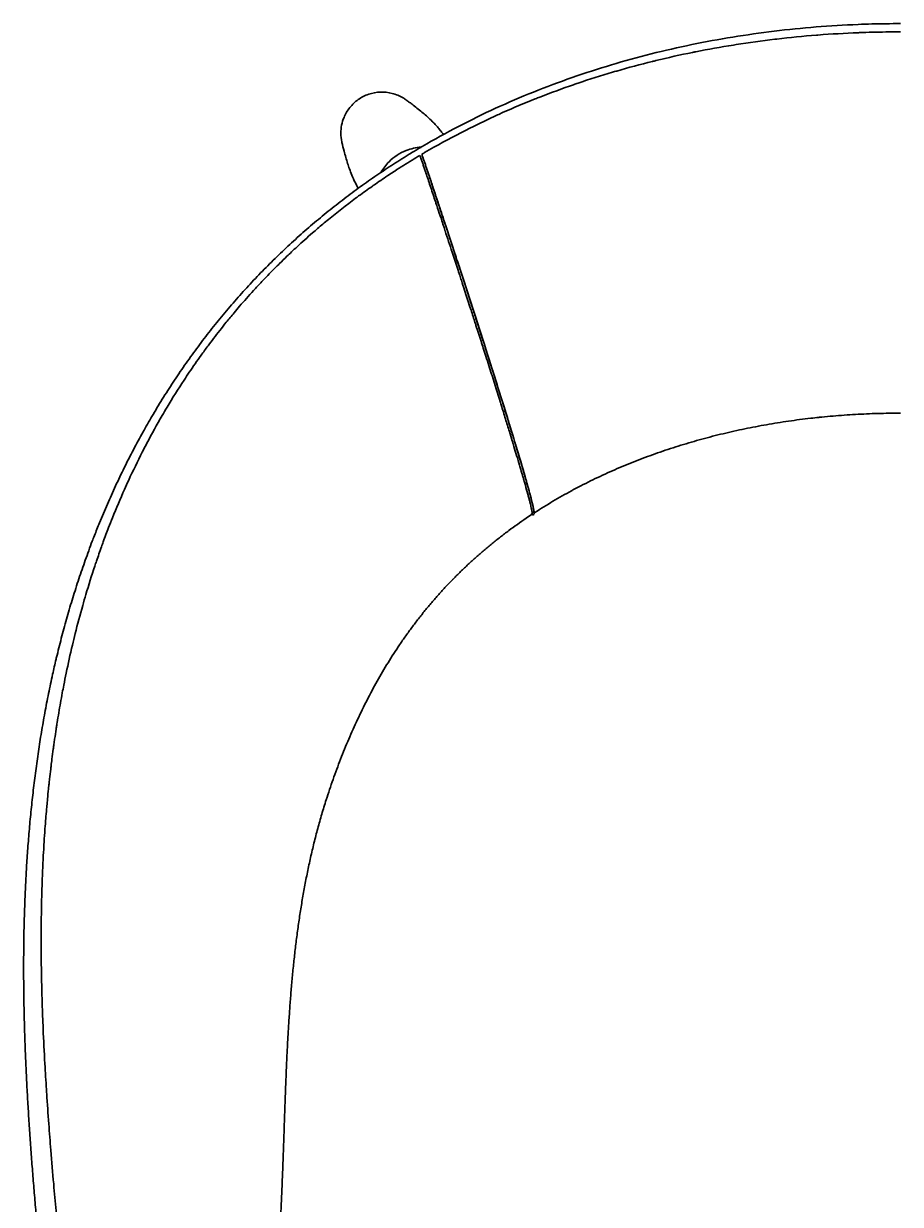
# Model space of a CAD drawing. Header units: millimetres. Extents: x -419 to 2485, y 567 to 1671.
# Drawn here: x -414 to -4, y 1119 to 1671 of the extents above; entities that cross this region are included whole.
import ezdxf

# ---------------------------------------------------------------- set-up
doc = ezdxf.new("R2010")
doc.units = ezdxf.units.MM
doc.header["$LTSCALE"] = 0.7

# ---------------------------------------------------------------- blocks, each defined once
blk = doc.blocks.new('ManOfParts_FrenchmanStreet_LoungeChair')
at = {"linetype": 'Continuous', "lineweight": 35}
for points, knots in [([(-224.97, 692.68), (-224.95, 692.69), (-224.92, 692.71), (-224.9, 692.72), (-224.44, 692.99), (-223.97, 693.27), (-223.51, 693.54), (-212.34, 700.09), (-200.88, 706.03), (-189.2, 711.39), (-183.35, 714.06), (-177.45, 716.6), (-171.49, 718.99), (-165.53, 721.38), (-159.52, 723.63), (-153.45, 725.75), (-147.38, 727.86), (-141.27, 729.84), (-135.1, 731.68), (-128.93, 733.53), (-122.71, 735.23), (-116.45, 736.81), (-110.19, 738.39), (-103.88, 739.83), (-97.54, 741.14), (-91.19, 742.45), (-84.8, 743.63), (-78.37, 744.68), (-71.95, 745.73), (-65.48, 746.65), (-58.99, 747.44), (-52.5, 748.22), (-45.98, 748.88), (-39.43, 749.4), (-32.89, 749.93), (-26.33, 750.32), (-19.75, 750.58), (-15.44, 750.76), (-11.12, 750.87), (-6.8, 750.93), (-4.53, 750.96), (-2.26, 750.98), (0, 750.98)], [0, 0, 0, 0, 1, 1, 1, 2, 2, 2, 3, 3, 3, 4, 4, 4, 5, 5, 5, 6, 6, 6, 7, 7, 7, 8, 8, 8, 9, 9, 9, 10, 10, 10, 11, 11, 11, 12, 12, 12, 13, 13, 13, 14, 14, 14, 14]), ([(0, 747.12), (-2.22, 747.12), (-4.44, 747.1), (-6.66, 747.07), (-6.7, 747.07), (-6.74, 747.07), (-6.77, 747.07), (-10.96, 747.01), (-15.14, 746.91), (-19.31, 746.75), (-19.43, 746.74), (-19.55, 746.74), (-19.67, 746.73), (-25.97, 746.49), (-32.25, 746.12), (-38.51, 745.64), (-38.77, 745.62), (-39.02, 745.6), (-39.28, 745.58), (-45.45, 745.1), (-51.6, 744.5), (-57.73, 743.78), (-58.07, 743.74), (-58.41, 743.7), (-58.75, 743.66), (-64.79, 742.94), (-70.8, 742.12), (-76.79, 741.17), (-77.21, 741.11), (-77.63, 741.04), (-78.05, 740.97), (-83.94, 740.03), (-89.81, 738.98), (-95.64, 737.81), (-96.13, 737.71), (-96.63, 737.62), (-97.12, 737.52), (-102.87, 736.35), (-108.58, 735.08), (-114.25, 733.7), (-114.82, 733.56), (-115.38, 733.42), (-115.94, 733.28), (-121.54, 731.9), (-127.09, 730.4), (-132.61, 728.81), (-133.24, 728.63), (-133.87, 728.44), (-134.49, 728.26), (-139.93, 726.66), (-145.33, 724.95), (-150.69, 723.14), (-151.38, 722.9), (-152.06, 722.67), (-152.75, 722.43), (-158.03, 720.62), (-163.28, 718.69), (-168.48, 716.66), (-169.21, 716.37), (-169.95, 716.08), (-170.69, 715.79), (-175.82, 713.75), (-180.9, 711.61), (-185.95, 709.35), (-186.73, 709), (-187.51, 708.65), (-188.29, 708.3), (-192.62, 706.33), (-196.92, 704.28), (-201.18, 702.15), (-206.86, 699.3), (-212.47, 696.31), (-218.02, 693.17), (-219.48, 692.34), (-220.93, 691.51), (-222.38, 690.66), (-222.83, 690.4), (-223.27, 690.14), (-223.71, 689.88)], [0, 0, 0, 0, 1, 1, 1, 2, 2, 2, 3, 3, 3, 4, 4, 4, 5, 5, 5, 6, 6, 6, 7, 7, 7, 8, 8, 8, 9, 9, 9, 10, 10, 10, 11, 11, 11, 12, 12, 12, 13, 13, 13, 14, 14, 14, 15, 15, 15, 16, 16, 16, 17, 17, 17, 18, 18, 18, 19, 19, 19, 20, 20, 20, 21, 21, 21, 22, 22, 22, 23, 23, 23, 24, 24, 24, 25, 25, 25, 26, 26, 26, 26]), ([(-261.54, 699.76), (-261.54, 702.28), (-261.04, 704.8), (-260.07, 707.13), (-259.39, 708.78), (-258.48, 710.33), (-257.37, 711.72), (-256.24, 713.15), (-254.9, 714.42), (-253.4, 715.48), (-251.91, 716.53), (-250.26, 717.37), (-248.53, 717.96), (-246.78, 718.55), (-244.95, 718.89), (-243.1, 718.97), (-241.25, 719.04), (-239.38, 718.84), (-237.58, 718.38), (-235.78, 717.92), (-234.06, 717.2), (-232.47, 716.26), (-232.01, 715.98), (-231.56, 715.68), (-231.12, 715.37)], [0, 0, 0, 0, 1, 1, 1, 2, 2, 2, 3, 3, 3, 4, 4, 4, 5, 5, 5, 6, 6, 6, 7, 7, 7, 8, 8, 8, 8]), ([(-231.12, 715.37), (-230.56, 714.97), (-230, 714.56), (-229.43, 714.14), (-228.96, 713.79), (-228.41, 713.38), (-227.77, 712.9), (-226.13, 711.65), (-224.58, 710.42), (-223.11, 709.17), (-221.82, 708.08), (-220.33, 706.76), (-218.84, 705.27), (-218.37, 704.8), (-217.91, 704.33), (-217.46, 703.85), (-217.03, 703.39), (-216.56, 702.88), (-216.09, 702.32), (-215.65, 701.82), (-215.19, 701.25), (-214.7, 700.62), (-214.36, 700.18), (-214, 699.69), (-213.62, 699.14)], [0, 0, 0, 0, 1, 1, 1, 2, 2, 2, 3, 3, 3, 4, 4, 4, 5, 5, 5, 6, 6, 6, 7, 7, 7, 7.778578, 7.778578, 7.778578, 7.778578]), ([(-261.03, 695.41), (-261.05, 695.49), (-261.07, 695.57), (-261.09, 695.65), (-261.39, 697), (-261.54, 698.38), (-261.54, 699.76)], [0, 0, 0, 0, 1, 1, 1, 2, 2, 2, 2]), ([(-398.95, 140.48), (-399.24, 143.47), (-399.53, 146.45), (-399.82, 149.44), (-400.1, 152.43), (-400.39, 155.42), (-400.67, 158.4), (-400.96, 161.39), (-401.25, 164.38), (-401.53, 167.37), (-401.81, 170.35), (-402.09, 173.34), (-402.37, 176.33), (-402.65, 179.31), (-402.92, 182.3), (-403.19, 185.29), (-403.46, 188.28), (-403.73, 191.27), (-403.99, 194.25), (-404.25, 197.24), (-404.51, 200.23), (-404.76, 203.22), (-405, 206.21), (-405.25, 209.2), (-405.49, 212.19), (-405.72, 215.18), (-405.95, 218.17), (-406.18, 221.16), (-406.4, 224.15), (-406.61, 227.14), (-406.82, 230.13), (-407.03, 233.12), (-407.23, 236.12), (-407.42, 239.11), (-407.61, 242.11), (-407.79, 245.1), (-407.96, 248.1), (-408.13, 251.09), (-408.29, 254.09), (-408.44, 257.09), (-408.59, 260.09), (-408.73, 263.09), (-408.86, 266.08), (-408.99, 269.08), (-409.1, 272.08), (-409.21, 275.08), (-409.31, 278.09), (-409.41, 281.09), (-409.49, 284.09), (-409.57, 287.1), (-409.63, 290.1), (-409.69, 293.11), (-409.74, 296.11), (-409.78, 299.12), (-409.8, 302.13), (-409.83, 305.13), (-409.84, 308.14), (-409.83, 311.15), (-409.83, 314.16), (-409.8, 317.17), (-409.77, 320.18), (-409.73, 323.19), (-409.68, 326.21), (-409.61, 329.22), (-409.53, 332.23), (-409.45, 335.25), (-409.34, 338.26), (-409.24, 341.28), (-409.11, 344.29), (-408.97, 347.3), (-408.84, 350.1), (-408.69, 352.82), (-408.54, 355.47), (-408.52, 355.8), (-408.5, 356.1), (-408.49, 356.36), (-408.3, 359.38), (-408.1, 362.4), (-407.88, 365.41), (-407.66, 368.43), (-407.42, 371.45), (-407.16, 374.47), (-406.89, 377.49), (-406.61, 380.51), (-406.3, 383.52), (-406, 386.54), (-405.67, 389.56), (-405.31, 392.58), (-404.96, 395.61), (-404.58, 398.63), (-404.19, 401.63), (-403.79, 404.66), (-403.36, 407.68), (-402.92, 410.69), (-402.47, 413.7), (-402, 416.72), (-401.5, 419.73), (-401, 422.75), (-400.48, 425.76), (-399.92, 428.77), (-399.37, 431.78), (-398.79, 434.78), (-398.18, 437.79), (-397.58, 440.79), (-396.94, 443.79), (-396.27, 446.79), (-395.77, 449.07), (-395.23, 451.41), (-394.66, 453.81), (-394.52, 454.41), (-394.36, 455.06), (-394.19, 455.77), (-393.46, 458.76), (-392.71, 461.75), (-391.93, 464.72), (-391.14, 467.71), (-390.32, 470.68), (-389.48, 473.65), (-388.63, 476.62), (-387.75, 479.58), (-386.84, 482.54), (-385.93, 485.5), (-384.99, 488.45), (-384.02, 491.39), (-383.04, 494.33), (-382.03, 497.27), (-380.99, 500.2), (-379.95, 503.13), (-378.88, 506.04), (-377.77, 508.95), (-377.44, 509.82), (-377.09, 510.72), (-376.73, 511.65), (-375.96, 513.63), (-375.16, 515.63), (-374.34, 517.65), (-373.16, 520.54), (-371.95, 523.42), (-370.7, 526.29), (-369.46, 529.15), (-368.17, 532.01), (-366.86, 534.85), (-365.54, 537.7), (-364.18, 540.53), (-362.79, 543.34), (-361.4, 546.16), (-359.98, 548.96), (-358.52, 551.75), (-357.06, 554.54), (-355.56, 557.31), (-354.02, 560.06), (-353.88, 560.32), (-353.72, 560.62), (-353.52, 560.96), (-352.15, 563.41), (-350.75, 565.85), (-349.31, 568.28), (-347.71, 571), (-346.06, 573.69), (-344.39, 576.38), (-342.71, 579.06), (-340.99, 581.72), (-339.24, 584.36), (-337.49, 587), (-335.7, 589.62), (-333.88, 592.21), (-332.06, 594.81), (-330.2, 597.38), (-328.31, 599.93), (-326.41, 602.47), (-324.48, 605), (-322.52, 607.49), (-320.58, 609.96), (-318.61, 612.4), (-316.61, 614.81), (-316.58, 614.85), (-316.56, 614.88), (-316.53, 614.91), (-314.5, 617.35), (-312.44, 619.77), (-310.34, 622.15), (-308.24, 624.54), (-306.11, 626.9), (-303.95, 629.23), (-301.79, 631.55), (-299.59, 633.85), (-297.37, 636.12), (-295.14, 638.38), (-292.89, 640.62), (-290.6, 642.82), (-288.32, 645.02), (-286.01, 647.19), (-283.67, 649.33), (-281.33, 651.46), (-278.96, 653.57), (-276.56, 655.63), (-274.17, 657.7), (-271.75, 659.74), (-269.3, 661.73), (-266.86, 663.73), (-264.39, 665.7), (-261.9, 667.62), (-259.4, 669.55), (-256.89, 671.44), (-254.35, 673.3), (-251.82, 675.16), (-249.26, 676.98), (-246.68, 678.76), (-244.1, 680.55), (-241.51, 682.29), (-238.89, 684.01), (-236.27, 685.72), (-233.64, 687.4), (-230.98, 689.04), (-229.89, 689.71), (-228.86, 690.35), (-224.97, 692.68)], [0, 0, 0, 0, 1, 1, 1, 2, 2, 2, 3, 3, 3, 4, 4, 4, 5, 5, 5, 6, 6, 6, 7, 7, 7, 8, 8, 8, 9, 9, 9, 10, 10, 10, 11, 11, 11, 12, 12, 12, 13, 13, 13, 14, 14, 14, 15, 15, 15, 16, 16, 16, 17, 17, 17, 18, 18, 18, 19, 19, 19, 20, 20, 20, 21, 21, 21, 22, 22, 22, 23, 23, 23, 24, 24, 24, 25, 25, 25, 26, 26, 26, 27, 27, 27, 28, 28, 28, 29, 29, 29, 30, 30, 30, 31, 31, 31, 32, 32, 32, 33, 33, 33, 34, 34, 34, 35, 35, 35, 36, 36, 36, 37, 37, 37, 38, 38, 38, 39, 39, 39, 40, 40, 40, 41, 41, 41, 42, 42, 42, 43, 43, 43, 44, 44, 44, 45, 45, 45, 46, 46, 46, 47, 47, 47, 48, 48, 48, 49, 49, 49, 50, 50, 50, 51, 51, 51, 52, 52, 52, 53, 53, 53, 54, 54, 54, 55, 55, 55, 56, 56, 56, 57, 57, 57, 58, 58, 58, 59, 59, 59, 60, 60, 60, 61, 61, 61, 62, 62, 62, 63, 63, 63, 64, 64, 64, 65, 65, 65, 66, 66, 66, 67, 67, 67, 68, 68, 68, 69, 69, 69, 70, 70, 70, 71, 71, 71, 72, 72, 72, 72]), ([(-253.38, 674.01), (-253.5, 674.21), (-253.61, 674.4), (-253.72, 674.59), (-254.12, 675.28), (-254.46, 675.93), (-254.76, 676.52), (-255.44, 677.87), (-255.99, 679.12), (-256.43, 680.19), (-257.23, 682.14), (-257.87, 684.02), (-258.39, 685.64), (-258.97, 687.47), (-259.52, 689.37), (-260.04, 691.37), (-260.4, 692.76), (-260.73, 694.11), (-261.03, 695.41)], [0.477429, 0.477429, 0.477429, 0.477429, 1, 1, 1, 2, 2, 2, 3, 3, 3, 4, 4, 4, 5, 5, 5, 6, 6, 6, 6]), ([(-242.78, 681.43), (-241.75, 683.23), (-240.47, 684.91), (-238.98, 686.41), (-236.7, 688.68), (-233.99, 690.47), (-231, 691.66), (-228.75, 692.55), (-226.39, 693.09), (-223.98, 693.26)], [0.28109, 0.28109, 0.28109, 0.28109, 1, 1, 1, 2, 2, 2, 2.815224, 2.815224, 2.815224, 2.815224]), ([(-224.59, 689.36), (-225.82, 688.63), (-227.04, 687.89), (-228.26, 687.14), (-230.98, 685.48), (-233.68, 683.78), (-236.36, 682.05), (-237.17, 681.52), (-237.98, 680.99), (-238.79, 680.46), (-241, 678.99), (-243.2, 677.51), (-245.38, 675.99), (-245.85, 675.66), (-246.33, 675.33), (-246.8, 675), (-248.96, 673.49), (-251.1, 671.95), (-253.22, 670.39), (-253.71, 670.03), (-254.2, 669.67), (-254.68, 669.31), (-258.97, 666.12), (-263.2, 662.82), (-267.35, 659.41), (-268.23, 658.69), (-269.11, 657.96), (-269.98, 657.23), (-271.59, 655.88), (-273.19, 654.52), (-274.77, 653.14), (-277.21, 651.02), (-279.62, 648.86), (-281.99, 646.67), (-282.87, 645.87), (-283.74, 645.06), (-284.6, 644.24), (-285.32, 643.57), (-286.02, 642.9), (-286.73, 642.22), (-287.9, 641.1), (-289.07, 639.96), (-290.22, 638.82), (-290.69, 638.36), (-291.16, 637.89), (-291.63, 637.42), (-293.46, 635.6), (-295.26, 633.76), (-297.04, 631.89), (-297.52, 631.39), (-297.99, 630.9), (-298.46, 630.4), (-299.79, 628.99), (-301.11, 627.57), (-302.41, 626.14), (-304.6, 623.74), (-306.75, 621.3), (-308.87, 618.84), (-309.75, 617.82), (-310.62, 616.79), (-311.49, 615.75), (-312.71, 614.3), (-313.91, 612.83), (-315.11, 611.36), (-317.14, 608.84), (-319.14, 606.3), (-321.1, 603.73), (-321.95, 602.62), (-322.79, 601.5), (-323.62, 600.38), (-324.71, 598.91), (-325.79, 597.43), (-326.86, 595.94), (-328.75, 593.31), (-330.6, 590.65), (-332.42, 587.97), (-333.22, 586.77), (-334.03, 585.57), (-334.82, 584.36), (-337.57, 580.17), (-340.23, 575.93), (-342.79, 571.63), (-343.56, 570.35), (-344.32, 569.06), (-345.06, 567.77), (-347.54, 563.5), (-349.93, 559.17), (-352.23, 554.8), (-352.94, 553.44), (-353.65, 552.07), (-354.35, 550.7), (-356.56, 546.35), (-358.68, 541.97), (-360.72, 537.55), (-361.38, 536.11), (-362.04, 534.66), (-362.68, 533.21), (-364.64, 528.82), (-366.5, 524.4), (-368.29, 519.96), (-368.9, 518.43), (-369.5, 516.91), (-370.09, 515.38), (-370.94, 513.17), (-371.77, 510.96), (-372.59, 508.74), (-372.88, 507.95), (-373.16, 507.15), (-373.45, 506.36), (-374.24, 504.16), (-375.01, 501.96), (-375.76, 499.75), (-376.04, 498.92), (-376.31, 498.1), (-376.59, 497.27), (-378.04, 492.91), (-379.41, 488.53), (-380.72, 484.13), (-381.23, 482.4), (-381.73, 480.67), (-382.22, 478.93), (-383.46, 474.57), (-384.62, 470.2), (-385.72, 465.82), (-386.17, 464.01), (-386.6, 462.21), (-387.03, 460.4), (-388.06, 456.06), (-389.03, 451.72), (-389.93, 447.36), (-390.32, 445.48), (-390.7, 443.61), (-391.06, 441.73), (-391.3, 440.52), (-391.53, 439.31), (-391.76, 438.09), (-392.34, 435), (-392.89, 431.91), (-393.41, 428.81), (-393.67, 427.27), (-393.92, 425.73), (-394.17, 424.18), (-394.24, 423.77), (-394.3, 423.36), (-394.36, 422.95), (-394.46, 422.36), (-394.55, 421.77), (-394.64, 421.18), (-394.88, 419.63), (-395.11, 418.07), (-395.33, 416.52), (-395.44, 415.75), (-395.55, 414.97), (-395.66, 414.2), (-395.69, 413.98), (-395.72, 413.75), (-395.76, 413.53), (-395.83, 412.97), (-395.91, 412.42), (-395.99, 411.86), (-396.2, 410.3), (-396.4, 408.74), (-396.6, 407.17), (-396.73, 406.14), (-396.86, 405.11), (-396.98, 404.08), (-397.05, 403.55), (-397.11, 403.01), (-397.18, 402.48), (-397.36, 400.93), (-397.54, 399.38), (-397.71, 397.82), (-397.8, 397.05), (-397.88, 396.28), (-397.96, 395.51), (-397.99, 395.24), (-398.02, 394.96), (-398.05, 394.68), (-398.1, 394.18), (-398.16, 393.68), (-398.21, 393.18), (-398.37, 391.63), (-398.52, 390.07), (-398.67, 388.52), (-398.77, 387.45), (-398.87, 386.37), (-398.96, 385.3), (-399.01, 384.81), (-399.05, 384.33), (-399.09, 383.85), (-399.23, 382.3), (-399.36, 380.75), (-399.48, 379.2), (-399.57, 378.1), (-399.65, 377), (-399.73, 375.9), (-399.88, 373.89), (-400.02, 371.88), (-400.16, 369.87), (-400.23, 368.75), (-400.3, 367.63), (-400.37, 366.5), (-400.49, 364.51), (-400.6, 362.52), (-400.7, 360.54), (-400.76, 359.38), (-400.81, 358.22), (-400.86, 357.06), (-400.9, 356.33), (-400.93, 355.59), (-400.96, 354.85), (-401.1, 351.71), (-401.21, 348.57), (-401.3, 345.43), (-401.37, 342.97), (-401.43, 340.51), (-401.48, 338.05), (-401.5, 337.06), (-401.52, 336.07), (-401.53, 335.08), (-401.54, 334.54), (-401.55, 334), (-401.56, 333.47), (-401.61, 329.32), (-401.64, 325.18), (-401.63, 321.03), (-401.62, 317.22), (-401.59, 313.4), (-401.54, 309.59), (-401.46, 304.02), (-401.33, 298.45), (-401.15, 292.88), (-401.03, 288.96), (-400.88, 285.05), (-400.71, 281.13), (-400.48, 275.67), (-400.21, 270.2), (-399.91, 264.74), (-399.68, 260.73), (-399.44, 256.71), (-399.18, 252.69), (-399.14, 252.03), (-399.1, 251.37), (-399.05, 250.71), (-398.74, 246.01), (-398.41, 241.32), (-398.06, 236.62), (-397.76, 232.51), (-397.44, 228.4), (-397.11, 224.28), (-396.68, 219.02), (-396.24, 213.76), (-395.78, 208.51), (-395.41, 204.3), (-395.03, 200.09), (-394.64, 195.89), (-394.17, 190.72), (-393.68, 185.56), (-393.19, 180.4), (-392.86, 176.9), (-392.52, 173.41), (-392.18, 169.91), (-392.1, 169.1), (-392.02, 168.3), (-391.95, 167.49), (-391.8, 165.96), (-391.65, 164.44), (-391.5, 162.92), (-391.42, 162.07), (-391.34, 161.23), (-391.25, 160.39), (-391.18, 159.65), (-391.11, 158.91), (-391.04, 158.17), (-390.88, 156.59), (-390.73, 155.01), (-390.57, 153.42), (-390.57, 153.38), (-390.57, 153.33), (-390.56, 153.28), (-390.17, 149.28), (-389.78, 145.27), (-389.39, 141.27), (-389.36, 140.98), (-389.33, 140.69), (-389.3, 140.41), (-389.28, 140.12), (-389.25, 139.83), (-389.22, 139.55), (-389.21, 139.4), (-389.19, 139.24), (-389.18, 139.09), (-389.18, 139.09), (-389.17, 139.08), (-389.17, 139.07)], [0, 0, 0, 0, 1, 1, 1, 2, 2, 2, 3, 3, 3, 4, 4, 4, 5, 5, 5, 6, 6, 6, 7, 7, 7, 8, 8, 8, 9, 9, 9, 10, 10, 10, 11, 11, 11, 12, 12, 12, 13, 13, 13, 14, 14, 14, 15, 15, 15, 16, 16, 16, 17, 17, 17, 18, 18, 18, 19, 19, 19, 20, 20, 20, 21, 21, 21, 22, 22, 22, 23, 23, 23, 24, 24, 24, 25, 25, 25, 26, 26, 26, 27, 27, 27, 28, 28, 28, 29, 29, 29, 30, 30, 30, 31, 31, 31, 32, 32, 32, 33, 33, 33, 34, 34, 34, 35, 35, 35, 36, 36, 36, 37, 37, 37, 38, 38, 38, 39, 39, 39, 40, 40, 40, 41, 41, 41, 42, 42, 42, 43, 43, 43, 44, 44, 44, 45, 45, 45, 46, 46, 46, 47, 47, 47, 48, 48, 48, 49, 49, 49, 50, 50, 50, 51, 51, 51, 52, 52, 52, 53, 53, 53, 54, 54, 54, 55, 55, 55, 56, 56, 56, 57, 57, 57, 58, 58, 58, 59, 59, 59, 60, 60, 60, 61, 61, 61, 62, 62, 62, 63, 63, 63, 64, 64, 64, 65, 65, 65, 66, 66, 66, 67, 67, 67, 68, 68, 68, 69, 69, 69, 70, 70, 70, 71, 71, 71, 72, 72, 72, 73, 73, 73, 74, 74, 74, 75, 75, 75, 76, 76, 76, 77, 77, 77, 78, 78, 78, 79, 79, 79, 80, 80, 80, 81, 81, 81, 82, 82, 82, 83, 83, 83, 84, 84, 84, 85, 85, 85, 86, 86, 86, 87, 87, 87, 88, 88, 88, 89, 89, 89, 90, 90, 90, 91, 91, 91, 92, 92, 92, 93, 93, 93, 94, 94, 94, 95, 95, 95, 96, 96, 96, 97, 97, 97, 98, 98, 98, 98]), ([(-224.36, 688.72), (-224.38, 688.78), (-224.4, 688.84), (-224.42, 688.89), (-224.48, 689.06), (-224.54, 689.22), (-224.6, 689.37)], [0, 0, 0, 0, 1, 1, 1, 2, 2, 2, 2]), ([(-224.36, 688.72), (-224.34, 688.66), (-224.32, 688.59), (-224.29, 688.52), (-224.19, 688.22), (-224.07, 687.91), (-223.96, 687.57), (-223.79, 687.08), (-223.61, 686.57), (-223.42, 686.02), (-223.23, 685.48), (-223.04, 684.92), (-222.85, 684.35), (-222.75, 684.07), (-222.66, 683.78), (-222.56, 683.49), (-222.46, 683.2), (-222.36, 682.91), (-222.26, 682.62)], [0, 0, 0, 0, 1, 1, 1, 2, 2, 2, 3, 3, 3, 4, 4, 4, 5, 5, 5, 6, 6, 6, 6]), ([(-223.47, 689.2), (-223.47, 689.21), (-223.48, 689.22), (-223.48, 689.23), (-223.56, 689.46), (-223.64, 689.67), (-223.71, 689.88)], [0, 0, 0, 0, 1, 1, 1, 2, 2, 2, 2]), ([(-223.47, 689.2), (-223.33, 688.8), (-223.17, 688.36), (-223.01, 687.89), (-222.83, 687.4), (-222.65, 686.87), (-222.47, 686.33), (-222.28, 685.79), (-222.09, 685.23), (-221.9, 684.66), (-221.8, 684.37), (-221.71, 684.09), (-221.61, 683.8), (-221.56, 683.65), (-221.51, 683.51), (-221.46, 683.36)], [0, 0, 0, 0, 1, 1, 1, 2, 2, 2, 3, 3, 3, 4, 4, 4, 5, 5, 5, 5]), ([(-221.36, 683.03), (-221.44, 683.28), (-221.53, 683.53), (-221.61, 683.78), (-221.71, 684.07), (-221.8, 684.36), (-221.9, 684.64), (-222.09, 685.21), (-222.28, 685.77), (-222.46, 686.31), (-222.65, 686.86), (-222.83, 687.38), (-223, 687.87), (-223.14, 688.26), (-223.27, 688.63), (-223.39, 688.97)], [0, 0, 0, 0, 1, 1, 1, 2, 2, 2, 3, 3, 3, 4, 4, 4, 5, 5, 5, 5]), ([(-172.17, 521.57), (-172.15, 521.58), (-172.14, 521.6), (-172.13, 521.62), (-172.11, 521.66), (-172.1, 521.73), (-172.1, 521.82), (-172.1, 521.87), (-172.1, 521.92), (-172.1, 521.98), (-172.1, 522.04), (-172.11, 522.11), (-172.12, 522.18), (-172.13, 522.33), (-172.15, 522.5), (-172.18, 522.7), (-172.22, 522.89), (-172.25, 523.1), (-172.3, 523.34), (-172.31, 523.41), (-172.33, 523.49), (-172.34, 523.57), (-172.35, 523.62), (-172.36, 523.67), (-172.37, 523.72), (-172.4, 523.86), (-172.43, 524.01), (-172.46, 524.16), (-172.52, 524.48), (-172.59, 524.81), (-172.67, 525.17), (-172.75, 525.53), (-172.84, 525.91), (-172.94, 526.32), (-172.96, 526.39), (-172.97, 526.45), (-172.99, 526.51), (-173.02, 526.66), (-173.06, 526.82), (-173.1, 526.98), (-173.16, 527.21), (-173.22, 527.45), (-173.28, 527.7), (-173.41, 528.2), (-173.54, 528.72), (-173.69, 529.28), (-173.83, 529.83), (-173.99, 530.41), (-174.15, 531.02), (-174.16, 531.03), (-174.16, 531.05), (-174.17, 531.06), (-174.51, 532.33), (-174.89, 533.71), (-175.31, 535.19), (-175.48, 535.79), (-175.65, 536.4), (-175.83, 537.04), (-175.84, 537.08), (-175.86, 537.13), (-175.87, 537.17), (-175.92, 537.34), (-175.97, 537.51), (-176.02, 537.68), (-176.16, 538.19), (-176.31, 538.71), (-176.46, 539.24), (-176.54, 539.5), (-176.61, 539.76), (-176.69, 540.03), (-177.01, 541.14), (-177.35, 542.28), (-177.7, 543.47), (-177.8, 543.81), (-177.9, 544.15), (-178, 544.49), (-178.43, 545.98), (-178.9, 547.52), (-179.38, 549.13), (-179.78, 550.47), (-180.19, 551.85), (-180.62, 553.27), (-180.74, 553.67), (-180.87, 554.08), (-180.99, 554.49), (-181.13, 554.96), (-181.28, 555.44), (-181.42, 555.92), (-181.85, 557.33), (-182.29, 558.78), (-182.75, 560.27), (-183.05, 561.26), (-183.36, 562.26), (-183.67, 563.28), (-183.97, 564.24), (-184.27, 565.22), (-184.58, 566.21), (-185.23, 568.32), (-185.9, 570.48), (-186.59, 572.7), (-186.7, 573.06), (-186.81, 573.42), (-186.93, 573.78), (-186.99, 573.98), (-187.05, 574.18), (-187.11, 574.38), (-188.32, 578.25), (-189.58, 582.27), (-190.89, 586.41), (-190.97, 586.65), (-191.04, 586.89), (-191.12, 587.12), (-191.53, 588.43), (-191.95, 589.76), (-192.38, 591.09), (-192.83, 592.53), (-193.29, 593.98), (-193.76, 595.45), (-194.16, 596.7), (-194.56, 597.95), (-194.96, 599.21), (-195.32, 600.32), (-195.67, 601.44), (-196.03, 602.56), (-196.81, 604.98), (-197.59, 607.43), (-198.39, 609.91), (-198.54, 610.38), (-198.69, 610.85), (-198.85, 611.33), (-198.91, 611.52), (-198.98, 611.72), (-199.04, 611.92), (-199.11, 612.14), (-199.18, 612.37), (-199.25, 612.59), (-199.9, 614.58), (-200.54, 616.58), (-201.2, 618.6), (-202.03, 621.17), (-202.87, 623.75), (-203.71, 626.36), (-204.21, 627.9), (-204.72, 629.44), (-205.22, 631), (-205.47, 631.76), (-205.72, 632.53), (-205.98, 633.3), (-206.33, 634.4), (-206.69, 635.5), (-207.05, 636.6), (-207.46, 637.85), (-207.87, 639.11), (-208.28, 640.36), (-208.7, 641.62), (-209.11, 642.88), (-209.52, 644.14), (-210.61, 647.46), (-211.71, 650.8), (-212.81, 654.13), (-212.85, 654.25), (-212.89, 654.37), (-212.93, 654.49), (-213.17, 655.23), (-213.42, 655.97), (-213.66, 656.71), (-213.76, 657), (-213.85, 657.29), (-213.95, 657.58), (-214.99, 660.74), (-216.04, 663.9), (-217.09, 667.06), (-217.25, 667.56), (-217.42, 668.05), (-217.58, 668.55), (-218.32, 670.77), (-219.06, 672.99), (-219.8, 675.21), (-220.46, 677.21), (-221.13, 679.22), (-221.8, 681.22), (-221.86, 681.39), (-221.91, 681.57), (-221.97, 681.74), (-222.06, 682), (-222.14, 682.25), (-222.23, 682.51)], [0, 0, 0, 0, 1, 1, 1, 2, 2, 2, 3, 3, 3, 4, 4, 4, 5, 5, 5, 6, 6, 6, 7, 7, 7, 8, 8, 8, 9, 9, 9, 10, 10, 10, 11, 11, 11, 12, 12, 12, 13, 13, 13, 14, 14, 14, 15, 15, 15, 16, 16, 16, 17, 17, 17, 18, 18, 18, 19, 19, 19, 20, 20, 20, 21, 21, 21, 22, 22, 22, 23, 23, 23, 24, 24, 24, 25, 25, 25, 26, 26, 26, 27, 27, 27, 28, 28, 28, 29, 29, 29, 30, 30, 30, 31, 31, 31, 32, 32, 32, 33, 33, 33, 34, 34, 34, 35, 35, 35, 36, 36, 36, 37, 37, 37, 38, 38, 38, 39, 39, 39, 40, 40, 40, 41, 41, 41, 42, 42, 42, 43, 43, 43, 44, 44, 44, 45, 45, 45, 46, 46, 46, 47, 47, 47, 48, 48, 48, 49, 49, 49, 50, 50, 50, 51, 51, 51, 52, 52, 52, 53, 53, 53, 54, 54, 54, 55, 55, 55, 56, 56, 56, 57, 57, 57, 58, 58, 58, 59, 59, 59, 60, 60, 60, 61, 61, 61, 62, 62, 62, 62]), ([(-221.32, 682.93), (-220.25, 679.72), (-219.18, 676.52), (-218.11, 673.32), (-217.05, 670.11), (-215.98, 666.91), (-214.92, 663.7), (-212.8, 657.29), (-210.68, 650.87), (-208.58, 644.46)], [0, 0, 0, 0, 1, 1, 1, 2, 2, 2, 3, 3, 3, 3]), ([(-221.32, 682.92), (-221.23, 682.63), (-221.13, 682.34), (-221.03, 682.04), (-220.65, 680.92), (-220.28, 679.79), (-219.9, 678.66), (-219.55, 677.61), (-219.2, 676.57), (-218.85, 675.52), (-218.14, 673.37), (-217.43, 671.23), (-216.71, 669.08), (-216.52, 668.51), (-216.34, 667.94), (-216.15, 667.37), (-215.1, 664.21), (-214.05, 661.06), (-213.01, 657.9), (-212.69, 656.94), (-212.38, 655.99), (-212.07, 655.04), (-212, 654.84), (-211.94, 654.65), (-211.87, 654.45), (-211.83, 654.34), (-211.8, 654.22), (-211.76, 654.1), (-210.69, 650.88), (-209.64, 647.67), (-208.58, 644.46), (-208.2, 643.28), (-207.81, 642.1), (-207.42, 640.93), (-206.99, 639.59), (-206.55, 638.26), (-206.12, 636.93), (-205.5, 635.06), (-204.9, 633.19), (-204.29, 631.33), (-204.22, 631.11), (-204.15, 630.89), (-204.07, 630.67), (-203.67, 629.42), (-203.26, 628.18), (-202.86, 626.93), (-201.98, 624.25), (-201.12, 621.59), (-200.27, 618.95), (-199.64, 617.01), (-199.02, 615.09), (-198.4, 613.18), (-198.3, 612.87), (-198.21, 612.57), (-198.11, 612.27), (-197.89, 611.6), (-197.68, 610.93), (-197.46, 610.26), (-197.3, 609.76), (-197.14, 609.25), (-196.97, 608.74), (-196.35, 606.78), (-195.72, 604.84), (-195.11, 602.92), (-194.77, 601.88), (-194.44, 600.84), (-194.11, 599.81), (-193.68, 598.47), (-193.26, 597.14), (-192.84, 595.82), (-192.07, 593.38), (-191.3, 590.98), (-190.55, 588.61), (-190.44, 588.24), (-190.32, 587.87), (-190.2, 587.5), (-190.15, 587.34), (-190.1, 587.18), (-190.05, 587.02), (-188.74, 582.87), (-187.48, 578.85), (-186.27, 574.99), (-186.19, 574.72), (-186.11, 574.45), (-186.02, 574.18), (-185.62, 572.89), (-185.22, 571.61), (-184.83, 570.35), (-184.44, 569.09), (-184.06, 567.85), (-183.68, 566.64), (-183.4, 565.71), (-183.11, 564.79), (-182.84, 563.89), (-182.5, 562.81), (-182.18, 561.75), (-181.86, 560.7), (-181.25, 558.72), (-180.67, 556.8), (-180.11, 554.95), (-180, 554.59), (-179.89, 554.23), (-179.79, 553.88), (-179.76, 553.8), (-179.74, 553.72), (-179.71, 553.64), (-179.3, 552.25), (-178.89, 550.91), (-178.5, 549.6), (-178.04, 548.04), (-177.59, 546.54), (-177.17, 545.1), (-177.05, 544.71), (-176.94, 544.33), (-176.83, 543.96), (-176.4, 542.49), (-175.99, 541.08), (-175.61, 539.74), (-175.45, 539.21), (-175.31, 538.7), (-175.16, 538.19), (-175.11, 538.02), (-175.06, 537.85), (-175.02, 537.68), (-175.01, 537.67), (-175.01, 537.65), (-175, 537.64), (-174.99, 537.6), (-174.98, 537.56), (-174.97, 537.51), (-174.79, 536.9), (-174.62, 536.29), (-174.46, 535.71), (-174.05, 534.24), (-173.67, 532.87), (-173.33, 531.62), (-173.33, 531.61), (-173.33, 531.6), (-173.32, 531.59), (-173.16, 530.97), (-173, 530.38), (-172.85, 529.82), (-172.7, 529.26), (-172.57, 528.74), (-172.44, 528.25), (-172.38, 528), (-172.32, 527.76), (-172.27, 527.53), (-172.23, 527.38), (-172.2, 527.24), (-172.16, 527.1), (-172.14, 527.02), (-172.13, 526.95), (-172.11, 526.88), (-172.01, 526.46), (-171.92, 526.08), (-171.84, 525.72), (-171.76, 525.37), (-171.69, 525.03), (-171.63, 524.72), (-171.6, 524.57), (-171.57, 524.42), (-171.54, 524.27), (-171.53, 524.23), (-171.52, 524.18), (-171.51, 524.14), (-171.5, 524.06), (-171.48, 523.97), (-171.46, 523.89), (-171.42, 523.66), (-171.38, 523.44), (-171.35, 523.25), (-171.32, 523.06), (-171.3, 522.88), (-171.28, 522.74), (-171.27, 522.66), (-171.27, 522.6), (-171.27, 522.54), (-171.26, 522.48), (-171.26, 522.42), (-171.26, 522.38), (-171.27, 522.28), (-171.28, 522.21), (-171.3, 522.17), (-171.31, 522.15), (-171.32, 522.13), (-171.33, 522.12)], [0, 0, 0, 0, 1, 1, 1, 2, 2, 2, 3, 3, 3, 4, 4, 4, 5, 5, 5, 6, 6, 6, 7, 7, 7, 8, 8, 8, 9, 9, 9, 10, 10, 10, 11, 11, 11, 12, 12, 12, 13, 13, 13, 14, 14, 14, 15, 15, 15, 16, 16, 16, 17, 17, 17, 18, 18, 18, 19, 19, 19, 20, 20, 20, 21, 21, 21, 22, 22, 22, 23, 23, 23, 24, 24, 24, 25, 25, 25, 26, 26, 26, 27, 27, 27, 28, 28, 28, 29, 29, 29, 30, 30, 30, 31, 31, 31, 32, 32, 32, 33, 33, 33, 34, 34, 34, 35, 35, 35, 36, 36, 36, 37, 37, 37, 38, 38, 38, 39, 39, 39, 40, 40, 40, 41, 41, 41, 42, 42, 42, 43, 43, 43, 44, 44, 44, 45, 45, 45, 46, 46, 46, 47, 47, 47, 48, 48, 48, 49, 49, 49, 50, 50, 50, 51, 51, 51, 52, 52, 52, 53, 53, 53, 54, 54, 54, 55, 55, 55, 56, 56, 56, 57, 57, 57, 58, 58, 58, 59, 59, 59, 60, 60, 60, 61, 61, 61, 62, 62, 62, 62]), ([(-208.37, 643.83), (-207.53, 641.25), (-206.68, 638.68), (-205.84, 636.1), (-205.01, 633.55), (-204.17, 631), (-203.34, 628.45), (-202.5, 625.87), (-201.66, 623.28), (-200.83, 620.7), (-200, 618.15), (-199.18, 615.61), (-198.36, 613.06), (-197.94, 611.75), (-197.52, 610.45), (-197.1, 609.14), (-196.68, 607.85), (-196.27, 606.55), (-195.85, 605.26), (-195.44, 603.98), (-195.03, 602.71), (-194.62, 601.43), (-194.22, 600.17), (-193.82, 598.91), (-193.42, 597.65), (-191.78, 592.52), (-190.15, 587.38), (-188.54, 582.24), (-185.4, 572.28), (-182.01, 561.33), (-179, 551.33), (-178.16, 548.53), (-177.33, 545.74), (-176.52, 542.94), (-176.15, 541.7), (-175.79, 540.45), (-175.43, 539.21), (-175.1, 538.07), (-174.78, 536.93), (-174.46, 535.8), (-173.84, 533.59), (-173.23, 531.38), (-172.65, 529.16), (-172.27, 527.69), (-171.9, 526.22), (-171.59, 524.73), (-171.49, 524.22), (-171.38, 523.72), (-171.3, 523.21), (-171.27, 523.01), (-171.23, 522.81), (-171.21, 522.61), (-171.19, 522.46), (-171.18, 522.31), (-171.18, 522.15), (-171.18, 522.01), (-171.19, 521.88), (-171.23, 521.74), (-171.27, 521.64), (-171.32, 521.56), (-171.4, 521.49), (-171.5, 521.39), (-171.65, 521.33), (-171.79, 521.33), (-171.91, 521.33), (-172.01, 521.37), (-172.11, 521.43), (-172.17, 521.47), (-172.23, 521.51), (-172.28, 521.57), (-172.38, 521.67), (-172.45, 521.78), (-172.53, 521.9)], [0, 0, 0, 0, 1, 1, 1, 2, 2, 2, 3, 3, 3, 4, 4, 4, 5, 5, 5, 6, 6, 6, 7, 7, 7, 8, 8, 8, 9, 9, 9, 10, 10, 10, 11, 11, 11, 12, 12, 12, 13, 13, 13, 14, 14, 14, 15, 15, 15, 16, 16, 16, 17, 17, 17, 18, 18, 18, 19, 19, 19, 20, 20, 20, 21, 21, 21, 22, 22, 22, 23, 23, 23, 24, 24, 24, 24]), ([(0, 568.86), (-1.75, 568.86), (-3.51, 568.85), (-5.26, 568.83), (-7.01, 568.8), (-8.76, 568.77), (-10.51, 568.72), (-12.27, 568.67), (-14.02, 568.61), (-15.77, 568.53), (-17.52, 568.46), (-19.28, 568.37), (-21.03, 568.27), (-22.77, 568.18), (-24.51, 568.06), (-26.25, 567.94), (-27.99, 567.82), (-29.74, 567.68), (-31.48, 567.53), (-33.22, 567.38), (-34.96, 567.22), (-36.7, 567.04), (-36.99, 567.02), (-37.28, 566.99), (-37.57, 566.96), (-37.73, 566.94), (-37.92, 566.92), (-38.14, 566.9), (-39.36, 566.77), (-40.61, 566.63), (-41.9, 566.48), (-43.63, 566.28), (-45.36, 566.07), (-47.09, 565.85), (-48.81, 565.62), (-50.54, 565.38), (-52.26, 565.13), (-53.98, 564.89), (-55.69, 564.62), (-57.41, 564.35), (-59.12, 564.07), (-60.83, 563.79), (-62.54, 563.48), (-64.24, 563.19), (-65.94, 562.87), (-67.64, 562.55), (-69.34, 562.22), (-71.03, 561.88), (-72.72, 561.53), (-74.41, 561.18), (-76.1, 560.82), (-77.78, 560.44), (-79.46, 560.07), (-81.13, 559.68), (-82.8, 559.28), (-84.47, 558.88), (-86.14, 558.47), (-87.8, 558.04), (-89.46, 557.61), (-91.12, 557.17), (-92.77, 556.72), (-94.41, 556.27), (-96.06, 555.81), (-97.7, 555.33), (-99.34, 554.85), (-100.97, 554.36), (-102.6, 553.86), (-104.22, 553.36), (-105.84, 552.84), (-107.46, 552.31), (-109.07, 551.79), (-110.68, 551.25), (-112.28, 550.69), (-113.88, 550.14), (-115.47, 549.57), (-117.06, 548.99), (-118.65, 548.41), (-120.23, 547.82), (-121.81, 547.21), (-123.38, 546.61), (-124.95, 545.99), (-126.51, 545.36), (-128.07, 544.73), (-129.62, 544.08), (-131.17, 543.43), (-132.71, 542.77), (-134.25, 542.1), (-135.78, 541.41), (-137.3, 540.73), (-138.83, 540.04), (-140.34, 539.32), (-141.85, 538.62), (-143.36, 537.89), (-144.86, 537.16), (-146.35, 536.42), (-147.84, 535.67), (-149.32, 534.91), (-150.57, 534.26), (-151.81, 533.61), (-153.04, 532.95), (-153.28, 532.82), (-153.51, 532.7), (-153.73, 532.57), (-155.19, 531.79), (-156.65, 530.98), (-158.09, 530.16), (-159.54, 529.35), (-160.97, 528.52), (-162.4, 527.67), (-163.82, 526.83), (-165.24, 525.97), (-166.65, 525.1), (-168.05, 524.23), (-169.45, 523.34), (-170.84, 522.44), (-171, 522.33), (-171.17, 522.23), (-171.33, 522.12)], [0, 0, 0, 0, 1, 1, 1, 2, 2, 2, 3, 3, 3, 4, 4, 4, 5, 5, 5, 6, 6, 6, 7, 7, 7, 8, 8, 8, 9, 9, 9, 10, 10, 10, 11, 11, 11, 12, 12, 12, 13, 13, 13, 14, 14, 14, 15, 15, 15, 16, 16, 16, 17, 17, 17, 18, 18, 18, 19, 19, 19, 20, 20, 20, 21, 21, 21, 22, 22, 22, 23, 23, 23, 24, 24, 24, 25, 25, 25, 26, 26, 26, 27, 27, 27, 28, 28, 28, 29, 29, 29, 30, 30, 30, 31, 31, 31, 32, 32, 32, 33, 33, 33, 34, 34, 34, 35, 35, 35, 36, 36, 36, 37, 37, 37, 38, 38, 38, 39, 39, 39, 39]), ([(-172.17, 521.57), (-173.1, 520.96), (-174.03, 520.33), (-174.96, 519.7), (-176.32, 518.78), (-177.68, 517.84), (-179.03, 516.88), (-180.37, 515.93), (-181.7, 514.96), (-183.02, 513.98), (-184.35, 513), (-185.66, 512), (-186.96, 510.99), (-188.26, 509.98), (-189.54, 508.96), (-190.82, 507.92), (-192.1, 506.88), (-193.36, 505.83), (-194.61, 504.77), (-195.86, 503.7), (-197.11, 502.62), (-198.34, 501.53), (-199.57, 500.43), (-200.78, 499.33), (-201.99, 498.21), (-203.19, 497.09), (-204.38, 495.95), (-205.56, 494.81), (-206.74, 493.66), (-207.9, 492.5), (-209.05, 491.32), (-209.11, 491.26), (-209.18, 491.2), (-209.24, 491.13), (-210.32, 490.02), (-211.4, 488.9), (-212.46, 487.76), (-213.58, 486.56), (-214.7, 485.34), (-215.79, 484.11), (-216.89, 482.88), (-217.97, 481.64), (-219.04, 480.39), (-220.11, 479.13), (-221.18, 477.85), (-222.22, 476.57), (-223.26, 475.29), (-224.28, 474.01), (-225.3, 472.7), (-226.31, 471.39), (-227.32, 470.07), (-228.3, 468.74), (-229.29, 467.41), (-230.26, 466.07), (-231.22, 464.71), (-232.18, 463.36), (-233.13, 461.99), (-234.06, 460.61), (-234.99, 459.23), (-235.91, 457.84), (-236.81, 456.45), (-237.71, 455.05), (-238.6, 453.63), (-239.48, 452.22), (-240.35, 450.79), (-241.21, 449.36), (-242.06, 447.92), (-242.91, 446.48), (-243.74, 445.03), (-244.56, 443.58), (-245.38, 442.12), (-246.19, 440.65), (-246.98, 439.17), (-247.77, 437.69), (-248.55, 436.21), (-249.31, 434.72), (-250.08, 433.22), (-250.83, 431.72), (-251.57, 430.22), (-252.31, 428.71), (-253.03, 427.19), (-253.74, 425.67), (-254.45, 424.15), (-255.15, 422.62), (-255.84, 421.08), (-256.52, 419.55), (-257.2, 418.01), (-257.85, 416.46), (-258.51, 414.91), (-259.16, 413.36), (-259.8, 411.8), (-260.43, 410.24), (-261.05, 408.68), (-261.66, 407.11), (-262.27, 405.54), (-262.87, 403.96), (-263.46, 402.39), (-264.04, 400.8), (-264.61, 399.23), (-265.18, 397.64), (-265.74, 396.06), (-266.28, 394.47), (-266.83, 392.87), (-267.39, 391.19), (-267.86, 389.77), (-268.4, 388.08), (-269.08, 385.94), (-269.83, 383.54), (-270.46, 381.39), (-271.12, 379.14), (-271.74, 376.94), (-272.35, 374.67), (-272.96, 372.42), (-273.54, 370.16), (-274.1, 367.9), (-274.66, 365.64), (-275.19, 363.37), (-275.7, 361.1), (-276.22, 358.83), (-276.7, 356.55), (-277.17, 354.27), (-277.64, 351.99), (-278.08, 349.7), (-278.51, 347.41), (-278.93, 345.12), (-279.33, 342.83), (-279.72, 340.54), (-280.1, 338.24), (-280.47, 335.94), (-280.81, 333.64), (-281.16, 331.33), (-281.49, 329.03), (-281.8, 326.72), (-282.11, 324.41), (-282.4, 322.1), (-282.68, 319.79), (-282.96, 317.48), (-283.22, 315.17), (-283.47, 312.86), (-283.71, 310.55), (-283.95, 308.25), (-284.17, 305.94), (-284.38, 303.63), (-284.59, 301.32), (-284.78, 299.02), (-284.97, 296.71), (-285.15, 294.41), (-285.32, 292.11), (-285.49, 289.81), (-285.65, 287.5), (-285.8, 285.2), (-285.95, 282.9), (-286.09, 280.59), (-286.22, 278.28), (-286.28, 277.18), (-286.35, 276.07), (-286.41, 274.94), (-286.47, 273.76), (-286.53, 272.57), (-286.59, 271.36), (-286.71, 269.05), (-286.82, 266.75), (-286.92, 264.44), (-287.03, 262.13), (-287.12, 259.82), (-287.22, 257.51), (-287.31, 255.2), (-287.4, 252.88), (-287.48, 250.57), (-287.57, 248.26), (-287.65, 245.95), (-287.73, 243.64), (-287.81, 241.33), (-287.89, 239.01), (-287.97, 236.7), (-288.05, 234.39), (-288.13, 232.08), (-288.21, 229.77), (-288.29, 227.46), (-288.37, 225.15), (-288.45, 222.84), (-288.53, 220.53), (-288.61, 218.22), (-288.7, 215.91), (-288.79, 213.6), (-288.88, 211.29), (-288.97, 208.98), (-289.07, 206.68), (-289.17, 204.37), (-289.27, 202.07), (-289.38, 199.77), (-289.49, 197.46), (-289.61, 195.16), (-289.73, 192.86), (-289.86, 190.56), (-289.99, 188.26), (-290.13, 185.96), (-290.27, 183.67), (-290.43, 181.37), (-290.58, 179.07), (-290.75, 176.76), (-290.93, 174.46), (-291.1, 172.17), (-291.29, 169.87), (-291.5, 167.56), (-291.71, 165.23), (-291.91, 163.07), (-292.14, 160.75), (-292.16, 160.52), (-292.19, 160.25), (-292.22, 159.96), (-292.4, 158.11), (-292.59, 156.23), (-292.78, 154.32), (-293, 152.17), (-293.23, 150.06), (-293.47, 147.9), (-293.7, 145.76), (-293.96, 143.61), (-294.22, 141.46), (-294.48, 139.31), (-294.76, 137.17), (-295.07, 135.02), (-295.37, 132.87), (-295.69, 130.72), (-296.03, 128.57), (-296.38, 126.43), (-296.75, 124.28), (-297.15, 122.14), (-297.55, 120), (-297.98, 117.86), (-298.45, 115.73), (-298.92, 113.59), (-299.43, 111.47), (-299.98, 109.36), (-300.52, 107.31), (-301.1, 105.26), (-301.73, 103.23), (-301.75, 103.17), (-301.77, 103.1), (-301.79, 103.04), (-302.44, 100.94), (-303.14, 98.86), (-303.91, 96.8), (-304.68, 94.74), (-305.51, 92.71), (-306.42, 90.7), (-307.32, 88.69), (-308.3, 86.71), (-309.36, 84.78), (-310.42, 82.83), (-311.57, 80.94), (-312.8, 79.1), (-314.04, 77.24), (-315.37, 75.45), (-316.79, 73.73), (-317.67, 72.66), (-318.58, 71.62), (-319.53, 70.62), (-320.13, 69.98), (-320.74, 69.36), (-321.37, 68.75), (-322.2, 67.94), (-323.04, 67.17), (-323.91, 66.41), (-324.79, 65.65), (-325.69, 64.91), (-326.62, 64.2), (-326.77, 64.08), (-326.94, 63.95), (-327.11, 63.82), (-327.26, 63.7), (-327.44, 63.57), (-327.65, 63.42), (-328.43, 62.84), (-329.22, 62.29), (-330.03, 61.75), (-330.85, 61.2), (-331.77, 60.62), (-332.6, 60.12), (-332.61, 60.12), (-332.61, 60.11), (-332.62, 60.11), (-333.76, 59.42), (-334.94, 58.77), (-336.14, 58.14), (-337.15, 57.62), (-338.16, 57.12), (-339.2, 56.65), (-339.27, 56.62), (-339.35, 56.58), (-339.43, 56.55), (-339.5, 56.51), (-339.58, 56.48), (-339.66, 56.44), (-340.35, 56.13), (-341.06, 55.83), (-341.77, 55.54), (-342.51, 55.24), (-343.25, 54.95), (-344, 54.67), (-344.65, 54.43), (-345.31, 54.2), (-345.96, 53.98), (-346.53, 53.78), (-347.11, 53.6), (-347.69, 53.42), (-348.13, 53.28), (-348.57, 53.15), (-349.01, 53.02), (-349.09, 53), (-349.16, 52.98), (-349.23, 52.96), (-349.7, 52.83), (-350.17, 52.7), (-350.64, 52.57), (-351.09, 52.45), (-351.53, 52.34), (-351.97, 52.23), (-352.41, 52.12), (-352.84, 52.02), (-353.27, 51.92), (-353.7, 51.82), (-354.14, 51.72), (-354.57, 51.62), (-355.02, 51.52), (-355.46, 51.43), (-355.91, 51.33), (-356.38, 51.23), (-356.85, 51.14), (-357.32, 51.04), (-357.82, 50.94), (-358.32, 50.84), (-358.82, 50.74)], [0, 0, 0, 0, 1, 1, 1, 2, 2, 2, 3, 3, 3, 4, 4, 4, 5, 5, 5, 6, 6, 6, 7, 7, 7, 8, 8, 8, 9, 9, 9, 10, 10, 10, 11, 11, 11, 12, 12, 12, 13, 13, 13, 14, 14, 14, 15, 15, 15, 16, 16, 16, 17, 17, 17, 18, 18, 18, 19, 19, 19, 20, 20, 20, 21, 21, 21, 22, 22, 22, 23, 23, 23, 24, 24, 24, 25, 25, 25, 26, 26, 26, 27, 27, 27, 28, 28, 28, 29, 29, 29, 30, 30, 30, 31, 31, 31, 32, 32, 32, 33, 33, 33, 34, 34, 34, 35, 35, 35, 36, 36, 36, 37, 37, 37, 38, 38, 38, 39, 39, 39, 40, 40, 40, 41, 41, 41, 42, 42, 42, 43, 43, 43, 44, 44, 44, 45, 45, 45, 46, 46, 46, 47, 47, 47, 48, 48, 48, 49, 49, 49, 50, 50, 50, 51, 51, 51, 52, 52, 52, 53, 53, 53, 54, 54, 54, 55, 55, 55, 56, 56, 56, 57, 57, 57, 58, 58, 58, 59, 59, 59, 60, 60, 60, 61, 61, 61, 62, 62, 62, 63, 63, 63, 64, 64, 64, 65, 65, 65, 66, 66, 66, 67, 67, 67, 68, 68, 68, 69, 69, 69, 70, 70, 70, 71, 71, 71, 72, 72, 72, 73, 73, 73, 74, 74, 74, 75, 75, 75, 76, 76, 76, 77, 77, 77, 78, 78, 78, 79, 79, 79, 80, 80, 80, 81, 81, 81, 82, 82, 82, 83, 83, 83, 84, 84, 84, 85, 85, 85, 86, 86, 86, 87, 87, 87, 88, 88, 88, 89, 89, 89, 90, 90, 90, 91, 91, 91, 92, 92, 92, 93, 93, 93, 94, 94, 94, 95, 95, 95, 96, 96, 96, 97, 97, 97, 98, 98, 98, 99, 99, 99, 100, 100, 100, 101, 101, 101, 102, 102, 102, 103, 103, 103, 104, 104, 104, 105, 105, 105, 106, 106, 106, 107, 107, 107, 108, 108, 108, 109, 109, 109, 110, 110, 110, 111, 111, 111, 111])]:
    blk.add_open_spline(points, degree=3, knots=knots, dxfattribs=at)
for points in [[(-222.26, 682.62), (-222.25, 682.58), (-222.24, 682.55), (-222.23, 682.51)], [(-221.46, 683.36), (-221.41, 683.22), (-221.37, 683.07), (-221.32, 682.93)], [(-221.36, 683.03), (-221.35, 682.99), (-221.33, 682.95), (-221.32, 682.92)], [(-208.58, 644.46), (-208.51, 644.25), (-208.44, 644.04), (-208.37, 643.83)]]:
    blk.add_open_spline(points, degree=3, dxfattribs=at)

msp = doc.modelspace()

# ---------------------------------------------------------------- block references
msp.add_blockref('ManOfParts_FrenchmanStreet_LoungeChair', (-3.98, 919.73))

doc.saveas('drawing.dxf')
